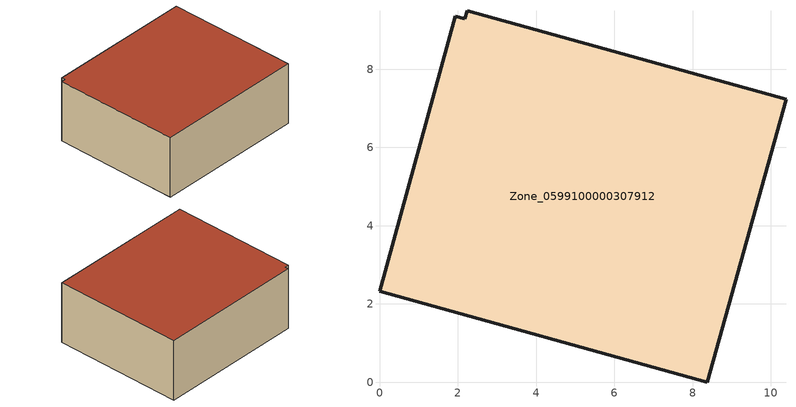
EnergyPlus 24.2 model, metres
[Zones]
Zone_0599100000307912
 floor ground (C_G): 2.24,9.49 10.39,7.23 8.38,0 0,2.33 1.94,9.35 2.18,9.29 z0
 wall outside (C_F): 8.38,0 10.39,7.23 2.24,9.49 2.18,9.29 1.94,9.35 0,2.33 8.38,0 z0:3.58
 roof outside (C_R): 10.39,7.23 2.24,9.49 2.18,9.29 1.94,9.35 0,2.33 8.38,0 z3.58
[BUILDING]
Pand.0599100000307912: North Axis=0; Terrain=City; Loads Convergence Tolerance Value=0.04; Temperature Convergence Tolerance Value=0.4; Solar Distribution=FullExterior; Maximum Number of Warmup Days=25; Minimum Number of Warmup Days=1
[Site:Location]
Rotterdam.The.Hague.AP_ZH_NLD Design_Conditions: Latitude=51.96; Longitude=4.45; Time Zone=1; Elevation=-4.5
[SITE:GROUNDTEMPERATURE:BUILDINGSURFACE]
18, 18, 18, 18, 18, 18, 18, 18, 18, 18, 18, 18
[MATERIAL] Thermal Absorptance=0.9; Solar Absorptance=0.7; Visible Absorptance=0.7
Name | Roughness | Thickness | Conductivity | Density | Specific Heat
G.TC.1946-1964 | MediumSmooth | 0.15 | 1 | 540 | 1210
F.TC.1946-1964 | Rough | 0.3 | 0.857143 | 1920 | 840
R.TC.1946-1964 | MediumRough | 0.2 | 0.235294 | 1500 | 1000
[CONSTRUCTION]
C_G: G.TC.1946-1964
C_F: F.TC.1946-1964
C_R: R.TC.1946-1964
[ZONE]
Zone_0599100000307912: Type=1; Multiplier=1; Ceiling Height=Autocalculate; Volume=Autocalculate; Floor Area=autocalculate; Part of Total Floor Area=Yes
[ZONEINFILTRATION:DESIGNFLOWRATE]
Infil_Zone_0599100000307912: Zone or ZoneList or Space or SpaceList=Zone_0599100000307912; Schedule=AlwaysOn; Design Flow Rate Calculation Method=Flow/Area; Flow Rate per Floor Area=0.003; Constant Term Coefficient=1; Temperature Term Coefficient=0; Velocity Term Coefficient=0; Velocity Squared Term Coefficient=0
[HVACTEMPLATE:ZONE:IDEALLOADSAIRSYSTEM]
Zone_0599100000307912: Maximum Heating Supply Air Temperature=50; Minimum Cooling Supply Air Temperature=13; Maximum Heating Supply Air Humidity Ratio=0.0156; Minimum Cooling Supply Air Humidity Ratio=0.0077; Heating Limit=NoLimit; Cooling Limit=NoLimit; Dehumidification Control Type=ConstantSensibleHeatRatio; Cooling Sensible Heat Ratio=0.7; Dehumidification Setpoint=60; Humidification Control Type=None; Humidification Setpoint=30; Outdoor Air Method=None; Outdoor Air Flow Rate per Person=0.00944; Outdoor Air Flow Rate per Zone Floor Area=0; Outdoor Air Flow Rate per Zone=0; Demand Controlled Ventilation Type=None; Outdoor Air Economizer Type=NoEconomizer; Heat Recovery Type=None; Sensible Heat Recovery Effectiveness=0.7; Latent Heat Recovery Effectiveness=0.65
[ZONECONTROL:THERMOSTAT]
ThermostatControl_Zone_0599100000307912: Zone or ZoneList=Zone_0599100000307912; Control Type Schedule=DualSetpointControlType; Control 1=Thermostat_Zone_0599100000307912; Temperature Difference Between Cutout And Setpoint=0
[THERMOSTATSETPOINT:DUALSETPOINT]
Thermostat_Zone_0599100000307912: Heating Setpoint Temperature Schedule=HeatingSetpoint_Zone_0599100000307912; Cooling Setpoint Temperature Schedule=CoolingSetpoint_Zone_0599100000307912
[SCHEDULE:COMPACT]
HeatingSetpoint_Zone_0599100000307912: Through: 12/31, For: AllDays, Until: 24:00, 21
CoolingSetpoint_Zone_0599100000307912: Through: 12/31, For: AllDays, Until: 24:00, 24
DualSetpointControlType: Through: 12/31, For: AllDays, Until: 24:00, 4
AlwaysOn: Through: 12/31, For: AllDays, Until: 24:00, 1
